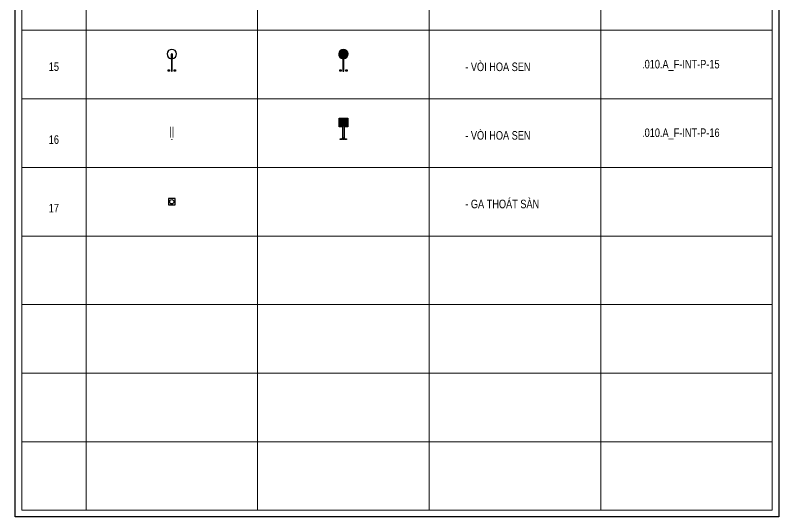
# Model space of a CAD drawing. Header units: millimetres. Extents: x 21129 to 2803301, y -510327 to 166837.
# Drawn here: x 358625 to 376425, y -210941 to -199241 of the extents above; entities that cross this region are included whole.
import ezdxf
from ezdxf.enums import TextEntityAlignment as Align

# ---------------------------------------------------------------- set-up
doc = ezdxf.new("R2010")
doc.units = ezdxf.units.MM
doc.set_wipeout_variables(frame=1)
doc.layers.add('....03_TNT_A_THIN', color=251, linetype='Continuous', lineweight=13, transparency=0.5)
doc.layers.add('...10_TNT_LINE_HATCH', color=250, linetype='Continuous', lineweight=0, transparency=0.5)
doc.layers.add('....10_TNT_A_COTE', color=14, linetype='Continuous')
doc.layers.add('....20_TNT_N_TEXT', color=9, linetype='Continuous')
doc.layers.add('....12_TNT_F_FURNITURE', color=27, linetype='Continuous', transparency=0.5)
doc.styles.add('.TNT_A_TXT_3_NOTE', font='uromans.shx', dxfattribs={"width": 0.8})

# ---------------------------------------------------------------- blocks, each defined once
blk = doc.blocks.new('*U303')
at = {"color": 27, "linetype": 'Continuous'}
blk.add_lwpolyline([(16, 50), (-16, 50), (-16, 400), (16, 400)], close=True, dxfattribs=at)
at = {"color": 27}
for points in [[(100, 300), (-100, 300), (-100, 500), (100, 500)], [(-75, 20), (-35, 20), (-35, 0), (-75, 0)]]:
    blk.add_wipeout(points, dxfattribs=at)
blk.add_wipeout([(75, 20), (35, 20), (35, 0), (75, 0)], dxfattribs=at)
blk.add_wipeout([(19, 30), (-19, 30), (-19, 0), (19, 0)], dxfattribs=at)
blk.add_wipeout([(16, 30), (-16, 30), (-16, 50), (16, 50)], dxfattribs=at)
at = {"color": 27, "linetype": 'Continuous'}
blk.add_wipeout([(16, 400), (-16, 400), (-16, 50), (16, 50)], dxfattribs=at)
at = {"color": 27}
for radius in [1.92, 1.55]:
    blk.add_circle((0, 7), radius, dxfattribs=at)
blk = doc.blocks.new('*U304')
at = {"color": 27, "linetype": 'Continuous'}
blk.add_lwpolyline([(16, 50), (-16, 50), (-16, 400), (16, 400)], close=True, dxfattribs=at)
at = {"color": 27}
for points in [[(100, 300), (-100, 300), (-100, 500), (100, 500)], [(-75, 20), (-35, 20), (-35, 0), (-75, 0)]]:
    blk.add_wipeout(points, dxfattribs=at)
blk.add_wipeout([(75, 20), (35, 20), (35, 0), (75, 0)], dxfattribs=at)
blk.add_wipeout([(19, 30), (-19, 30), (-19, 0), (19, 0)], dxfattribs=at)
blk.add_wipeout([(16, 30), (-16, 30), (-16, 50), (16, 50)], dxfattribs=at)
at = {"color": 27, "linetype": 'Continuous'}
blk.add_wipeout([(16, 400), (-16, 400), (-16, 50), (16, 50)], dxfattribs=at)
at = {"layer": '...10_TNT_LINE_HATCH'}
h = blk.add_hatch(color=253, dxfattribs=at)
h.dxf.hatch_style = 1
h.paths.add_polyline_path([(16, 300), (100, 300), (100, 500), (-100, 500), (-100, 300), (-16, 300), (-16, 400), (16, 400)])
h = blk.add_hatch(color=253, dxfattribs=at)
h.dxf.hatch_style = 1
h.paths.add_polyline_path([(16, 400), (-16, 400), (-16, 300), (16, 300)])
h = blk.add_hatch(color=253, dxfattribs=at)
h.dxf.hatch_style = 1
h.paths.add_polyline_path([(16, 300), (-16, 300), (-16, 50), (16, 50)])
h = blk.add_hatch(color=253, dxfattribs=at)
h.dxf.hatch_style = 1
h.paths.add_polyline_path([(-75, 20), (-75, 0), (-35, 0), (-35, 20)])
h = blk.add_hatch(color=253, dxfattribs=at)
h.dxf.hatch_style = 1
h.paths.add_polyline_path([(-19, 30), (-19, 0), (19, 0), (19, 30)])
h = blk.add_hatch(color=253, dxfattribs=at)
h.dxf.hatch_style = 1
h.paths.add_polyline_path([(16, 30), (16, 50), (-16, 50), (-16, 30)])
h = blk.add_hatch(color=253, dxfattribs=at)
h.dxf.hatch_style = 1
h.paths.add_polyline_path([(35, 20), (35, 0), (75, 0), (75, 20)])
at = {"color": 27}
for points in [[(-16, 300), (-100, 300), (-100, 500), (100, 500), (100, 300), (16, 300)], [(-16, 30), (-16, 400), (16, 400), (16, 30), (-16, 30)]]:
    blk.add_lwpolyline(points, dxfattribs=at)
for points in [[(-75, 20), (-35, 20), (-35, 0), (-75, 0)], [(-19, 30), (19, 30), (19, 0), (-19, 0)], [(35, 20), (75, 20), (75, 0), (35, 0)]]:
    blk.add_lwpolyline(points, close=True, dxfattribs=at)
for radius in [1.92, 1.55]:
    blk.add_circle((0, 7), radius, dxfattribs=at)
blk = doc.blocks.new('*U305')
at = {"color": 27}
for points in [[(-55, 0), (-85, 0), (-85, 30), (-55, 30)], [(55, 30), (85, 30), (85, 0), (55, 0)]]:
    blk.add_wipeout(points, dxfattribs=at)
blk.add_wipeout([(-16, 291), (-21, 292), (-27, 293), (-32, 294), (-38, 296), (-43, 298), (-48, 301), (-53, 303), (-58, 306), (-63, 309), (-67, 313), (-72, 316), (-76, 320), (-80, 324), (-84, 328), (-87, 333), (-91, 337), (-94, 342), (-97, 347), (-99, 352), (-102, 357), (-104, 363), (-105, 368), (-107, 374), (-108, 379), (-109, 385), (-110, 390), (-110, 396), (-110, 402), (-110, 407), (-109, 413), (-108, 419), (-107, 424), (-106, 430), (-104, 435), (-102, 441), (-100, 446), (-97, 451), (-95, 456), (-92, 461), (-88, 465), (-85, 470), (-81, 474), (-77, 478), (-73, 482), (-68, 486), (-64, 489), (-59, 492), (-54, 495), (-49, 498), (-44, 500), (-39, 502), (-34, 504), (-28, 506), (-23, 507), (-17, 508), (-11, 509), (-6, 509), (0, 510), (6, 509), (11, 509), (17, 508), (23, 507), (28, 506), (34, 504), (39, 502), (44, 500), (49, 498), (54, 495), (59, 492), (64, 489), (68, 486), (73, 482), (77, 478), (81, 474), (85, 470), (88, 465), (92, 461), (95, 456), (97, 451), (100, 446), (102, 441), (104, 435), (106, 430), (107, 424), (108, 419), (109, 413), (110, 407), (110, 402), (110, 396), (110, 390), (109, 385), (108, 379), (107, 374), (105, 368), (104, 363), (102, 357), (99, 352), (97, 347), (94, 342), (91, 337), (87, 333), (84, 328), (80, 324), (76, 320), (72, 316), (67, 313), (63, 309), (58, 306), (53, 303), (48, 301), (43, 298), (38, 296), (32, 294), (27, 293), (21, 292), (16, 291), (10, 290), (10, 0), (-10, 0), (-10, 290)], dxfattribs=at)
at = {"color": 27, "linetype": 'Continuous'}
for p, q in [((-10, 290), (-10, 400)), ((10, 400), (10, 290))]:
    blk.add_line(p, q, dxfattribs=at)
at = {"color": 27}
blk.add_lwpolyline([(-10, 290), (-10, 0), (10, 0), (10, 290)], dxfattribs=at)
for points in [[(-85, 30), (-55, 30), (-55, 0), (-85, 0)], [(55, 30), (85, 30), (85, 0), (55, 0)]]:
    blk.add_lwpolyline(points, close=True, dxfattribs=at)
blk.add_arc((0, 400), 110, 275.1944, 264.8056, dxfattribs=at)
at = {"color": 27, "linetype": 'Continuous'}
blk.add_arc((0, 400), 10, 0, 180, dxfattribs=at)
blk = doc.blocks.new('*U307')
at = {"color": 27}
for points in [[(-55, 0), (-85, 0), (-85, 30), (-55, 30)], [(55, 30), (85, 30), (85, 0), (55, 0)]]:
    blk.add_wipeout(points, dxfattribs=at)
blk.add_wipeout([(-16, 291), (-21, 292), (-27, 293), (-32, 294), (-38, 296), (-43, 298), (-48, 301), (-53, 303), (-58, 306), (-63, 309), (-67, 313), (-72, 316), (-76, 320), (-80, 324), (-84, 328), (-87, 333), (-91, 337), (-94, 342), (-97, 347), (-99, 352), (-102, 357), (-104, 363), (-105, 368), (-107, 374), (-108, 379), (-109, 385), (-110, 390), (-110, 396), (-110, 402), (-110, 407), (-109, 413), (-108, 419), (-107, 424), (-106, 430), (-104, 435), (-102, 441), (-100, 446), (-97, 451), (-95, 456), (-92, 461), (-88, 465), (-85, 470), (-81, 474), (-77, 478), (-73, 482), (-68, 486), (-64, 489), (-59, 492), (-54, 495), (-49, 498), (-44, 500), (-39, 502), (-34, 504), (-28, 506), (-23, 507), (-17, 508), (-11, 509), (-6, 509), (0, 510), (6, 509), (11, 509), (17, 508), (23, 507), (28, 506), (34, 504), (39, 502), (44, 500), (49, 498), (54, 495), (59, 492), (64, 489), (68, 486), (73, 482), (77, 478), (81, 474), (85, 470), (88, 465), (92, 461), (95, 456), (97, 451), (100, 446), (102, 441), (104, 435), (106, 430), (107, 424), (108, 419), (109, 413), (110, 407), (110, 402), (110, 396), (110, 390), (109, 385), (108, 379), (107, 374), (105, 368), (104, 363), (102, 357), (99, 352), (97, 347), (94, 342), (91, 337), (87, 333), (84, 328), (80, 324), (76, 320), (72, 316), (67, 313), (63, 309), (58, 306), (53, 303), (48, 301), (43, 298), (38, 296), (32, 294), (27, 293), (21, 292), (16, 291), (10, 290), (10, 0), (-10, 0), (-10, 290)], dxfattribs=at)
at = {"layer": '...10_TNT_LINE_HATCH'}
h = blk.add_hatch(color=253, dxfattribs=at)
h.dxf.hatch_style = 1
h.paths.add_polyline_path([(10, 290), (16, 291), (21, 292), (27, 293), (32, 294), (38, 296), (43, 298), (48, 301), (53, 303), (58, 306), (63, 309), (67, 313), (72, 316), (76, 320), (80, 324), (84, 328), (87, 333), (91, 337), (94, 342), (97, 347), (99, 352), (102, 357), (104, 363), (105, 368), (107, 374), (108, 379), (109, 385), (110, 390), (110, 396), (110, 402), (110, 407), (109, 413), (108, 419), (107, 424), (106, 430), (104, 435), (102, 441), (100, 446), (97, 451), (95, 456), (92, 461), (88, 465), (85, 470), (81, 474), (77, 478), (73, 482), (68, 486), (64, 489), (59, 492), (54, 495), (49, 498), (44, 500), (39, 502), (34, 504), (28, 506), (23, 507), (17, 508), (11, 509), (6, 509), (0, 510), (-6, 509), (-11, 509), (-17, 508), (-23, 507), (-28, 506), (-34, 504), (-39, 502), (-44, 500), (-49, 498), (-54, 495), (-59, 492), (-64, 489), (-68, 486), (-73, 482), (-77, 478), (-81, 474), (-85, 470), (-88, 465), (-92, 461), (-95, 456), (-97, 451), (-100, 446), (-102, 441), (-104, 435), (-106, 430), (-107, 424), (-108, 419), (-109, 413), (-110, 407), (-110, 402), (-110, 396), (-110, 390), (-109, 385), (-108, 379), (-107, 374), (-105, 368), (-104, 363), (-102, 357), (-99, 352), (-97, 347), (-94, 342), (-91, 337), (-87, 333), (-84, 328), (-80, 324), (-76, 320), (-72, 316), (-67, 313), (-63, 309), (-58, 306), (-53, 303), (-48, 301), (-43, 298), (-38, 296), (-32, 294), (-27, 293), (-21, 292), (-16, 291), (-10, 290), (-10, 400, -1), (10, 400)])
h = blk.add_hatch(color=253, dxfattribs=at)
h.dxf.hatch_style = 1
h.paths.add_polyline_path([(10, 400, 1), (-10, 400), (-10, 290), (-10, 0), (10, 0), (10, 290)])
h = blk.add_hatch(color=253, dxfattribs=at)
h.dxf.hatch_style = 1
h.paths.add_polyline_path([(-85, 0), (-55, 0), (-55, 30), (-85, 30)])
h = blk.add_hatch(color=253, dxfattribs=at)
h.dxf.hatch_style = 1
h.paths.add_polyline_path([(55, 0), (85, 0), (85, 30), (55, 30)])
at = {"color": 27, "linetype": 'Continuous'}
for p, q in [((-10, 290), (-10, 400)), ((10, 400), (10, 290))]:
    blk.add_line(p, q, dxfattribs=at)
at = {"color": 27}
blk.add_lwpolyline([(-10, 290), (-10, 0), (10, 0), (10, 290)], dxfattribs=at)
for points in [[(-85, 30), (-55, 30), (-55, 0), (-85, 0)], [(55, 30), (85, 30), (85, 0), (55, 0)]]:
    blk.add_lwpolyline(points, close=True, dxfattribs=at)
blk.add_arc((0, 400), 110, 275.1944, 264.8056, dxfattribs=at)
at = {"color": 27, "linetype": 'Continuous'}
blk.add_arc((0, 400), 10, 0, 180, dxfattribs=at)
blk = doc.blocks.new('3456344545')
for p, q in [((369866, -180008), (369866, -180158)), ((370016, -180008), (369866, -180008)), ((370016, -180158), (370016, -180008)), ((369866, -180158), (370016, -180158))]:
    blk.add_line(p, q)
blk.add_circle((369941, -180083), 50)

msp = doc.modelspace()

# ---------------------------------------------------------------- linework, layer by layer
at = {"layer": '....03_TNT_A_THIN'}
for p, q in [((372274.6, -174591.4), (372274.6, -210791.4)), ((360274.6, -177191.4), (360274.6, -210791.4)), ((364274.6, -177191.4), (364274.6, -210791.4)), ((368274.6, -177191.4), (368274.6, -210791.4)), ((358774.6, -199591.4), (376274.6, -199591.4)), ((358774.6, -199591.4), (376274.6, -199591.4)), ((358774.6, -201191.4), (376274.6, -201191.4)), ((358774.6, -201191.4), (376274.6, -201191.4)), ((358774.6, -202791.4), (376274.6, -202791.4)), ((358774.6, -204391.4), (376274.6, -204391.4)), ((358774.6, -205991.4), (376274.6, -205991.4)), ((358774.6, -207591.4), (376274.6, -207591.4)), ((358774.6, -209191.4), (376274.6, -209191.4)), ((358774.6, -210791.4), (376274.6, -210791.4))]:
    msp.add_line(p, q, dxfattribs=at)
msp.add_lwpolyline([(358774.6, -174591.4), (376274.6, -174591.4), (376274.6, -210791.4), (358774.6, -210791.4)], close=True, dxfattribs=at)
at = {"layer": '....10_TNT_A_COTE'}
msp.add_lwpolyline([(358624.6, -174441.4), (376424.6, -174441.4), (376424.6, -210941.4), (358624.6, -210941.4)], close=True, dxfattribs=at)

# ---------------------------------------------------------------- block references
at = {"layer": '....12_TNT_F_FURNITURE'}
msp.add_blockref('3456344545', (-7666.6, -23508.1), dxfattribs=at)

# ---------------------------------------------------------------- texts
at = {"layer": '....20_TNT_N_TEXT', "width": 0.8}
for s, p in [('15', (359524.6, -200441.6)), ('16', (359524.6, -202141.4)), ('17', (359524.6, -203741.4))]:
    msp.add_text(s, height=200, dxfattribs=at).set_placement(p, align=Align.MIDDLE)
at = {"layer": '....20_TNT_N_TEXT', "style": '.TNT_A_TXT_3_NOTE', "width": 0.8}
for s, p in [('- VÒI HOA SEN', (369116.5, -200543.8)), ('.010.A_F-INT-P-15', (373238.4, -200481.8)), ('- VÒI HOA SEN', (369116.5, -202143.8)), ('.010.A_F-INT-P-16', (373238.4, -202081.8)), ('- GA THOÁT SÀN', (369116.5, -203743.8))]:
    msp.add_text(s, height=200, dxfattribs=at).set_placement(p)

# ---------------------------------------------------------------- next in the draw order: block references
at = {"layer": '....12_TNT_F_FURNITURE'}
for name, p in [('*U305', (362274.6, -200546.6)), ('*U307', (366274.6, -200546.6)), ('*U303', (362274.6, -202141.4)), ('*U304', (366274.6, -202141.4))]:
    msp.add_blockref(name, p, dxfattribs=at)

doc.saveas('drawing.dxf')
